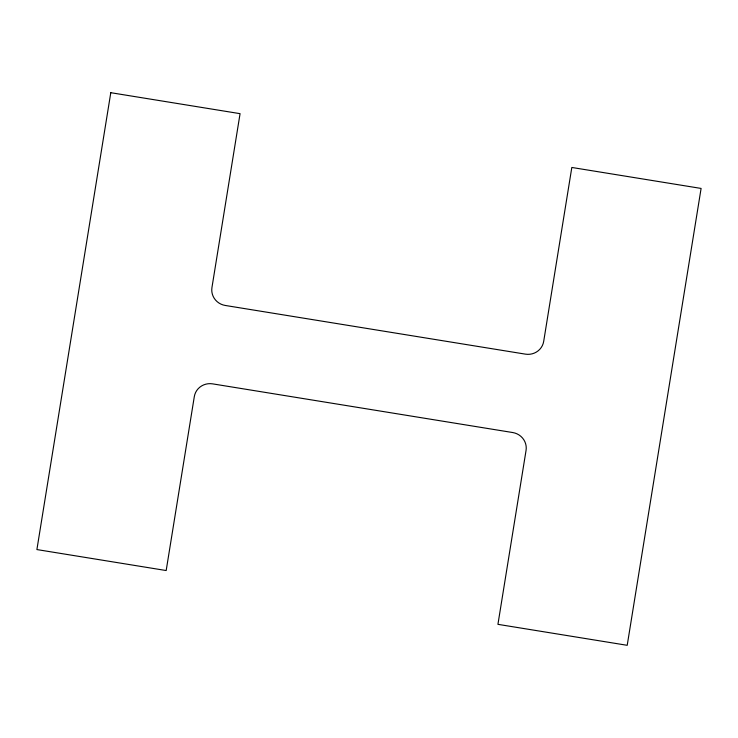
<?xml version="1.0" encoding="UTF-8"?>
<svg xmlns="http://www.w3.org/2000/svg" width="738" height="738" viewBox="0 0 738 738"><rect width="100%" height="100%" fill="white"/><g stroke="black" fill="none" stroke-linecap="round" stroke-linejoin="round"><path stroke-width="1.11" d="M110.792 92.693L36.9 549.57L166.179 570.539L194.306 396.62A16.005 15.526 9.6 0 1 212.581 383.861L512.735 432.542A16.005 15.526 9.6 0 1 526.056 450.429L497.929 624.339L627.208 645.307L701.1 188.43L571.821 167.461L543.694 341.38A16.005 15.526 9.6 0 1 525.419 354.139L225.265 305.458A16.005 15.526 9.6 0 1 211.944 287.571L240.071 113.661L110.792 92.693"/></g></svg>
